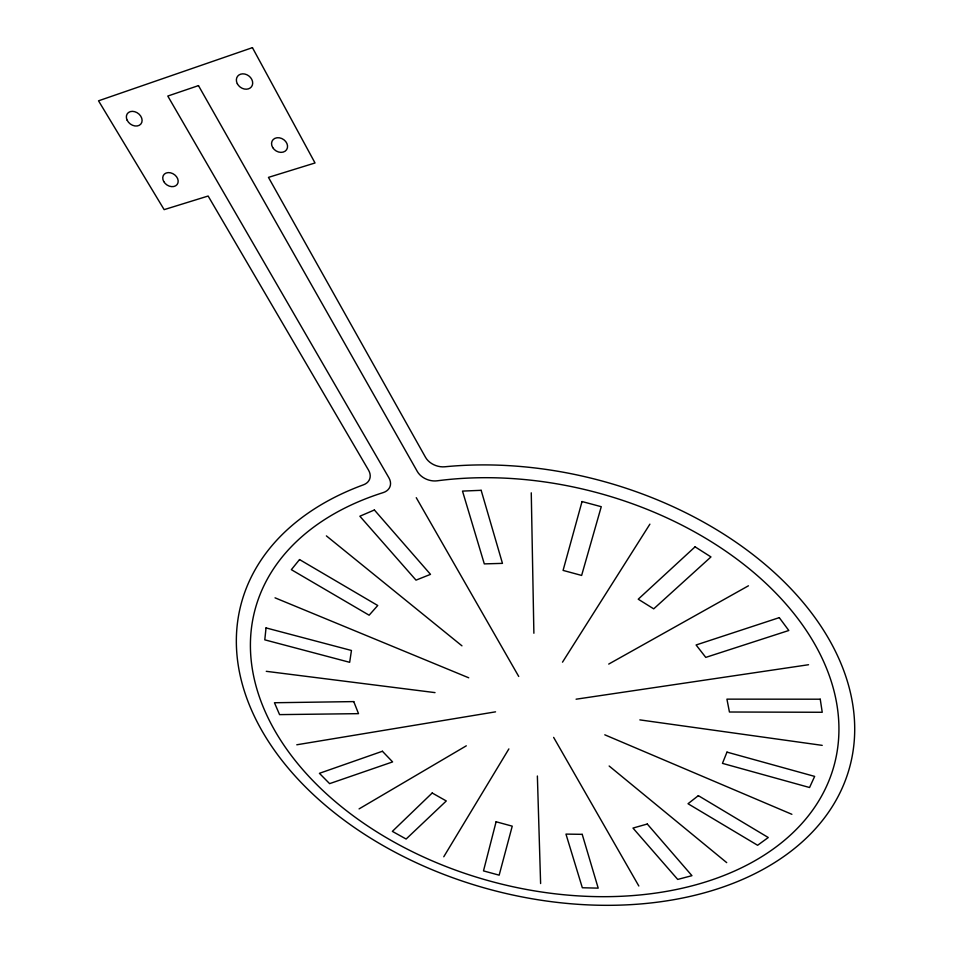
<?xml version="1.0" encoding="UTF-8"?>
<svg xmlns="http://www.w3.org/2000/svg" width="953" height="953" viewBox="0 0 953 953"><rect width="100%" height="100%" fill="white"/><g stroke="black" fill="none" stroke-linecap="round" stroke-linejoin="round"><path stroke-width="1.43" d="M443.764 856.771L508.878 748.915M562.508 662.168L649.898 524.15M359.078 808.894L466.303 745.818M608.717 664.086L748.439 585.797M296.788 744.781L495.548 711.843M576.088 699.204L808.537 664.729M266.268 671.317L435.021 692.617M639.844 719.884L822.225 745.365M275.036 597.829L468.721 677.797M604.786 734.811L791.883 814.303M326.379 535.884L461.955 645.836M609.146 766.009L726.71 862.632M416.258 497.692L518.718 676.451M553.633 737.384L638.82 885.992M537.373 776.004L540.613 883.538M531.262 492.82L533.883 633.245M266.03 627.908L264.791 639.844L349.668 662.311L351.454 650.482L266.03 627.908M496.096 821.772L483.493 870.899L499.158 875.164L512.237 826.156L496.096 821.772M582.033 501.54L563.08 570.406L581.628 575.433L601.26 506.698L582.033 501.54M726.984 752.12L722.457 763.365L809.562 787.512L814.648 776.397L726.984 752.12M299.54 559.566L291.356 569.668L369.133 615.209L377.733 605.5L299.54 559.566M432.197 793.003L392.362 831.373L406.121 839.033L446.29 800.961L432.197 793.003M695.082 546.831L638.236 599.199L653.71 608.848L710.962 556.933L695.082 546.831M698.346 795.648L688.018 803.724L757.611 845.275L768.261 837.52L698.346 795.648M374.386 509.986L359.865 516.216L416.008 580.139L430.506 574.361L374.386 509.986M382.415 751.262L319.41 773.324L329.619 783.64L392.612 761.912L382.415 751.262M252.438 47.65L98.528 100.815L164.142 209.636L208.135 196.032L368.525 470.127A16.225 11.805 22.1 0 1 363.498 484.803A315.002 211.769 15 0 0 392.779 850.981A315.002 211.769 15 0 0 853.364 748.987A315.002 211.769 15 0 0 444.884 466.779A16.558 12.353 19.8 0 1 425.514 457.309L268.46 177.377L315.026 162.975L252.438 47.65M198.474 85.615L167.788 96.05L388.895 477.798A16.201 11.793 21.4 0 1 383.177 492.606A299.814 201.452 15 0 0 394.637 842.404A299.814 201.452 15 0 0 837.961 745.615A299.814 201.452 15 0 0 437.165 480.812A16.427 12.163 19.9 0 1 417.319 471.497L198.474 85.615M779.268 617.639L696.095 644.978L705.768 657.391L788.81 630.493L779.268 617.639M647.278 824.023L632.971 828.074L677.714 879.416L691.949 875.676L647.278 824.023M481.158 490.318L462.503 491.093L484.303 563.89L502.457 563.366L481.158 490.318M353.754 701.599L274.452 702.742L279.574 714.619L358.519 713.654L353.754 701.599M820.247 699.204L726.925 699.145L729.438 712.01L822.236 712.272L820.247 699.204M582.212 834.34L565.963 834.101L582.331 887.755L598.198 888.136L582.212 834.34M163.737 181.546A8.279 6.385 34.2 0 0 177.127 184.525A8.279 6.385 34.2 0 0 170.516 172.803A8.279 6.385 34.2 0 0 163.737 181.546M272.713 147.584A8.458 6.826 32.8 0 0 286.579 149.74A8.458 6.826 32.8 0 0 279.36 137.804A8.458 6.826 32.8 0 0 272.713 147.584M237.321 83.721A8.708 7.064 36.4 0 0 251.461 86.794A8.708 7.064 36.4 0 0 244.814 74.048A8.708 7.064 36.4 0 0 237.321 83.721M127.166 120.257A8.517 6.588 37 0 0 140.782 124.128A8.517 6.588 37 0 0 134.742 111.692A8.517 6.588 37 0 0 127.166 120.257"/></g></svg>
